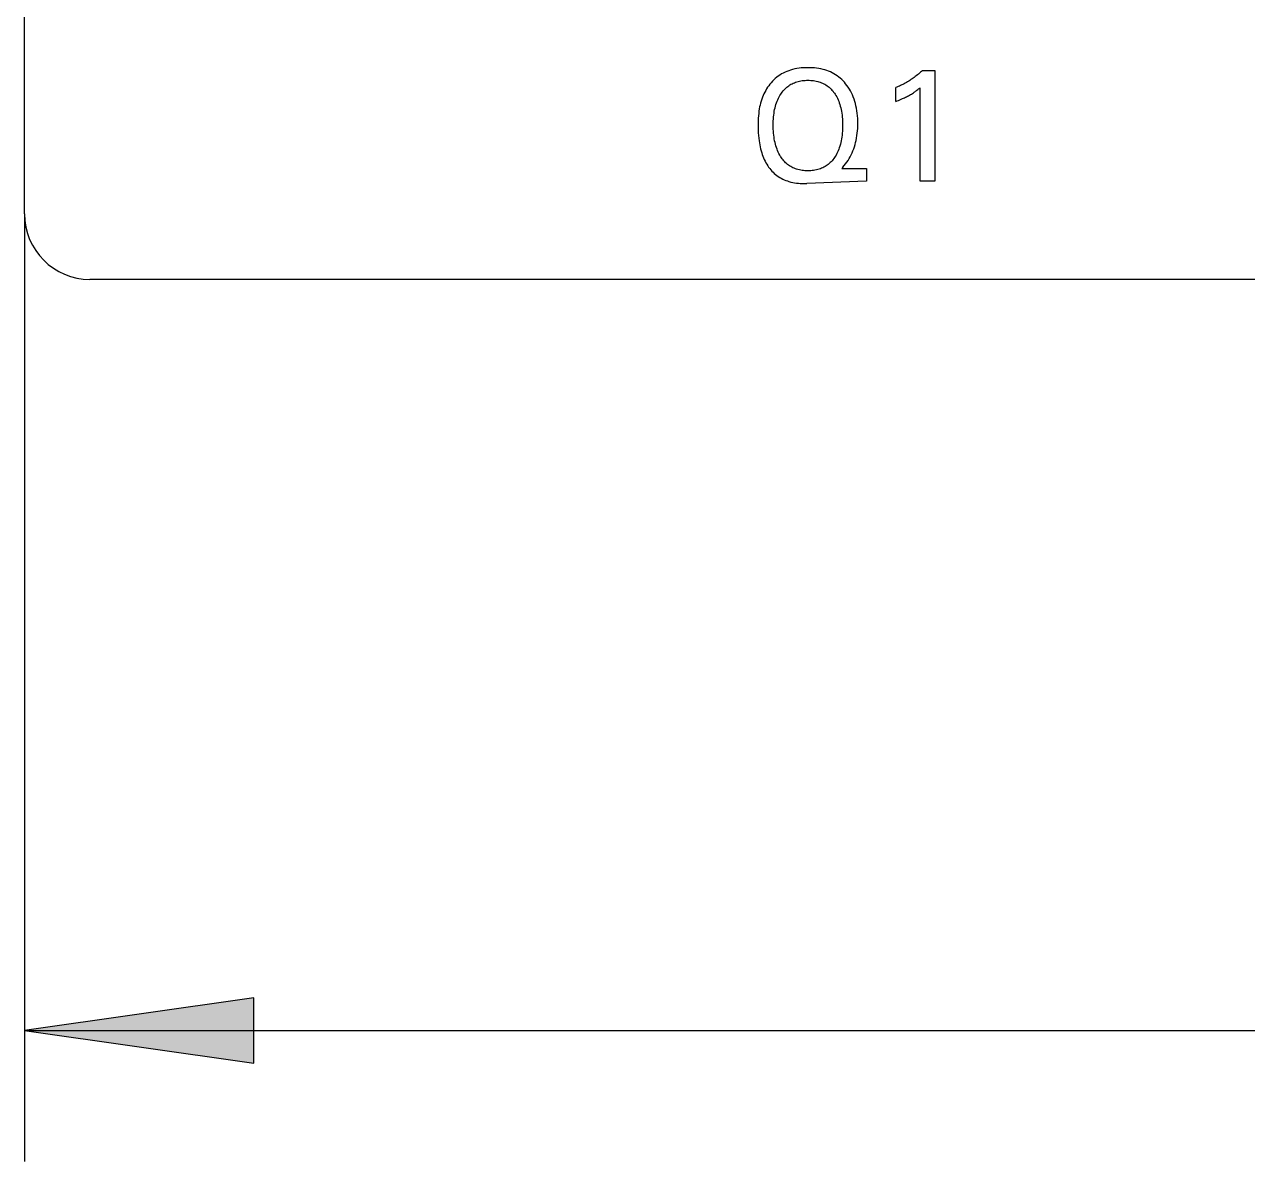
# Model space of a CAD drawing. Extents: x 0 to 420, y 0 to 297.
# Drawn here: x 136.8 to 155.47, y 150.21 to 167.57 of the extents above; entities that cross this region are included whole.
import ezdxf

# ---------------------------------------------------------------- set-up
doc = ezdxf.new("R2010")
doc.units = 0
doc.header["$LTSCALE"] = 23.1
doc.layers.get('0').update_dxf_attribs({"linetype": 'CONTINUOUS'})
doc.layers.add('10000_FRONT', color=7, linetype='CONTINUOUS')
doc.layers.add('10100_DIM_FRONT', color=7, linetype='CONTINUOUS')

msp = doc.modelspace()

# ---------------------------------------------------------------- linework, layer by layer
at = {"color": 7, "linetype": 'CONTINUOUS'}
for p, q in [((140.298, 152.705), (136.798, 152.205)), ((140.298, 151.705), (140.298, 152.705)), ((136.798, 152.205), (140.298, 151.705))]:
    msp.add_line(p, q, dxfattribs=at)
msp.add_solid([(136.798, 152.205), (140.298, 152.705), (140.298, 151.705)], dxfattribs=at)
at = {"layer": '10000_FRONT', "color": 7, "linetype": 'CONTINUOUS'}
for p, q in [((136.798, 164.673), (136.798, 252.673)), ((148.307, 166.777), (148.283, 166.759)), ((148.331, 166.794), (148.307, 166.777)), ((148.357, 166.81), (148.331, 166.794)), ((148.384, 166.824), (148.357, 166.81)), ((148.411, 166.838), (148.384, 166.824)), ((148.439, 166.85), (148.411, 166.838)), ((148.467, 166.86), (148.439, 166.85)), ((148.496, 166.87), (148.467, 166.86)), ((148.525, 166.878), (148.496, 166.87)), ((148.558, 166.886), (148.525, 166.878)), ((148.591, 166.893), (148.558, 166.886)), ((148.624, 166.898), (148.591, 166.893)), ((148.658, 166.902), (148.624, 166.898)), ((148.691, 166.904), (148.658, 166.902)), ((148.725, 166.906), (148.691, 166.904)), ((148.759, 166.906), (148.725, 166.906)), ((148.793, 166.906), (148.759, 166.906)), ((148.826, 166.904), (148.793, 166.906)), ((148.859, 166.902), (148.826, 166.904)), ((148.892, 166.898), (148.859, 166.902)), ((148.925, 166.893), (148.892, 166.898)), ((148.958, 166.887), (148.925, 166.893)), ((148.991, 166.879), (148.958, 166.887)), ((149.02, 166.871), (148.991, 166.879)), ((149.048, 166.862), (149.02, 166.871)), ((149.076, 166.851), (149.048, 166.862)), ((149.104, 166.84), (149.076, 166.851)), ((149.131, 166.827), (149.104, 166.84)), ((149.157, 166.813), (149.131, 166.827)), ((149.183, 166.797), (149.157, 166.813)), ((149.208, 166.781), (149.183, 166.797)), ((149.231, 166.763), (149.208, 166.781)), ((150.399, 166.77), (150.383, 166.757)), ((150.415, 166.782), (150.399, 166.77)), ((150.431, 166.795), (150.415, 166.782)), ((150.447, 166.808), (150.431, 166.795)), ((150.462, 166.821), (150.447, 166.808)), ((150.477, 166.835), (150.462, 166.821)), ((150.492, 166.849), (150.477, 166.835)), ((150.507, 166.863), (150.492, 166.849)), ((150.507, 166.863), (150.7, 166.863)), ((150.7, 166.863), (150.7, 165.173)), ((148.13, 166.584), (148.115, 166.559)), ((148.145, 166.607), (148.13, 166.584)), ((148.161, 166.631), (148.145, 166.607)), ((148.178, 166.653), (148.161, 166.631)), ((148.197, 166.676), (148.178, 166.653)), ((148.217, 166.698), (148.197, 166.676)), ((148.238, 166.72), (148.217, 166.698)), ((148.26, 166.74), (148.238, 166.72)), ((148.283, 166.759), (148.26, 166.74)), ((148.393, 166.565), (148.407, 166.58)), ((148.407, 166.58), (148.421, 166.594)), ((148.421, 166.594), (148.436, 166.607)), ((148.436, 166.607), (148.451, 166.619)), ((148.451, 166.619), (148.467, 166.631)), ((148.467, 166.631), (148.483, 166.642)), ((148.483, 166.642), (148.5, 166.652)), ((148.5, 166.652), (148.517, 166.661)), ((148.517, 166.661), (148.535, 166.669)), ((148.535, 166.669), (148.553, 166.677)), ((148.553, 166.677), (148.571, 166.684)), ((148.571, 166.684), (148.589, 166.69)), ((148.589, 166.69), (148.61, 166.696)), ((148.61, 166.696), (148.631, 166.701)), ((148.631, 166.701), (148.652, 166.705)), ((148.652, 166.705), (148.673, 166.708)), ((148.673, 166.708), (148.695, 166.711)), ((148.695, 166.711), (148.716, 166.712)), ((148.716, 166.712), (148.737, 166.713)), ((148.737, 166.713), (148.759, 166.714)), ((148.759, 166.714), (148.781, 166.713)), ((148.781, 166.713), (148.802, 166.712)), ((148.802, 166.712), (148.824, 166.711)), ((148.824, 166.711), (148.845, 166.708)), ((148.845, 166.708), (148.867, 166.705)), ((148.867, 166.705), (148.888, 166.701)), ((148.888, 166.701), (148.909, 166.696)), ((148.909, 166.696), (148.929, 166.69)), ((148.929, 166.69), (148.948, 166.684)), ((148.948, 166.684), (148.966, 166.677)), ((148.966, 166.677), (148.984, 166.669)), ((148.984, 166.669), (149.002, 166.661)), ((149.002, 166.661), (149.019, 166.652)), ((149.019, 166.652), (149.036, 166.642)), ((149.036, 166.642), (149.052, 166.631)), ((149.052, 166.631), (149.068, 166.619)), ((149.068, 166.619), (149.084, 166.607)), ((149.084, 166.607), (149.098, 166.594)), ((149.098, 166.594), (149.113, 166.58)), ((149.113, 166.58), (149.126, 166.565)), ((149.254, 166.745), (149.231, 166.763)), ((149.276, 166.725), (149.254, 166.745)), ((149.297, 166.704), (149.276, 166.725)), ((149.317, 166.683), (149.297, 166.704)), ((149.336, 166.661), (149.317, 166.683)), ((149.356, 166.635), (149.336, 166.661)), ((149.376, 166.608), (149.356, 166.635)), ((149.393, 166.58), (149.376, 166.608)), ((149.41, 166.551), (149.393, 166.58)), ((150.119, 166.609), (150.1, 166.602)), ((150.1, 166.39), (150.1, 166.602)), ((150.138, 166.617), (150.119, 166.609)), ((150.156, 166.625), (150.138, 166.617)), ((150.175, 166.633), (150.156, 166.625)), ((150.193, 166.642), (150.175, 166.633)), ((150.211, 166.651), (150.193, 166.642)), ((150.229, 166.661), (150.211, 166.651)), ((150.247, 166.67), (150.229, 166.661)), ((150.265, 166.68), (150.247, 166.67)), ((150.282, 166.69), (150.265, 166.68)), ((150.299, 166.701), (150.282, 166.69)), ((150.316, 166.712), (150.299, 166.701)), ((150.333, 166.723), (150.316, 166.712)), ((150.35, 166.734), (150.333, 166.723)), ((150.366, 166.746), (150.35, 166.734)), ((150.383, 166.757), (150.366, 166.746)), ((150.436, 166.571), (150.448, 166.581)), ((150.448, 166.581), (150.46, 166.59)), ((150.46, 166.59), (150.472, 166.6)), ((150.472, 165.173), (150.472, 166.6)), ((148.046, 166.396), (148.038, 166.366)), ((148.056, 166.425), (148.046, 166.396)), ((148.066, 166.454), (148.056, 166.425)), ((148.078, 166.483), (148.066, 166.454)), ((148.089, 166.509), (148.078, 166.483)), ((148.102, 166.534), (148.089, 166.509)), ((148.115, 166.559), (148.102, 166.534)), ((148.281, 166.371), (148.289, 166.393)), ((148.289, 166.393), (148.299, 166.416)), ((148.299, 166.416), (148.309, 166.438)), ((148.309, 166.438), (148.32, 166.46)), ((148.32, 166.46), (148.332, 166.481)), ((148.332, 166.481), (148.345, 166.502)), ((148.345, 166.502), (148.356, 166.518)), ((148.356, 166.518), (148.368, 166.534)), ((148.368, 166.534), (148.38, 166.55)), ((148.38, 166.55), (148.393, 166.565)), ((149.126, 166.565), (149.139, 166.55)), ((149.139, 166.55), (149.152, 166.534)), ((149.152, 166.534), (149.164, 166.518)), ((149.164, 166.518), (149.175, 166.502)), ((149.175, 166.502), (149.187, 166.481)), ((149.187, 166.481), (149.199, 166.46)), ((149.199, 166.46), (149.21, 166.438)), ((149.21, 166.438), (149.22, 166.416)), ((149.22, 166.416), (149.23, 166.393)), ((149.23, 166.393), (149.238, 166.371)), ((149.425, 166.522), (149.41, 166.551)), ((149.439, 166.492), (149.425, 166.522)), ((149.453, 166.459), (149.439, 166.492)), ((149.465, 166.426), (149.453, 166.459)), ((149.476, 166.392), (149.465, 166.426)), ((150.1, 166.39), (150.121, 166.398)), ((150.121, 166.398), (150.142, 166.406)), ((150.142, 166.406), (150.163, 166.415)), ((150.163, 166.415), (150.184, 166.424)), ((150.184, 166.424), (150.204, 166.433)), ((150.204, 166.433), (150.22, 166.44)), ((150.22, 166.44), (150.235, 166.447)), ((150.235, 166.447), (150.25, 166.455)), ((150.25, 166.455), (150.265, 166.462)), ((150.265, 166.462), (150.28, 166.47)), ((150.28, 166.47), (150.294, 166.478)), ((150.294, 166.478), (150.31, 166.486)), ((150.31, 166.486), (150.325, 166.495)), ((150.325, 166.495), (150.34, 166.504)), ((150.34, 166.504), (150.355, 166.514)), ((150.355, 166.514), (150.37, 166.523)), ((150.37, 166.523), (150.381, 166.53)), ((150.381, 166.53), (150.391, 166.538)), ((150.391, 166.538), (150.402, 166.545)), ((150.402, 166.545), (150.413, 166.554)), ((150.413, 166.554), (150.424, 166.562)), ((150.424, 166.562), (150.436, 166.571)), ((148.008, 166.207), (148.004, 166.172)), ((148.012, 166.241), (148.008, 166.207)), ((148.018, 166.276), (148.012, 166.241)), ((148.023, 166.306), (148.018, 166.276)), ((148.03, 166.336), (148.023, 166.306)), ((148.038, 166.366), (148.03, 166.336)), ((148.239, 166.183), (148.243, 166.213)), ((148.243, 166.213), (148.247, 166.24)), ((148.247, 166.24), (148.252, 166.267)), ((148.252, 166.267), (148.258, 166.293)), ((148.258, 166.293), (148.265, 166.319)), ((148.265, 166.319), (148.272, 166.345)), ((148.272, 166.345), (148.281, 166.371)), ((149.238, 166.371), (149.247, 166.345)), ((149.247, 166.345), (149.254, 166.319)), ((149.254, 166.319), (149.261, 166.293)), ((149.261, 166.293), (149.267, 166.267)), ((149.267, 166.267), (149.272, 166.24)), ((149.272, 166.24), (149.276, 166.213)), ((149.276, 166.213), (149.281, 166.183)), ((149.486, 166.358), (149.476, 166.392)), ((149.494, 166.323), (149.486, 166.358)), ((149.501, 166.288), (149.494, 166.323)), ((149.508, 166.249), (149.501, 166.288)), ((149.513, 166.209), (149.508, 166.249)), ((149.517, 166.17), (149.513, 166.209)), ((147.999, 166.103), (147.998, 166.068)), ((147.998, 166.068), (147.998, 166.033)), ((147.998, 166.033), (147.998, 165.992)), ((148.001, 166.137), (147.999, 166.103)), ((148.004, 166.172), (148.001, 166.137)), ((148.23, 166.061), (148.231, 166.092)), ((148.23, 166.03), (148.23, 166.061)), ((148.23, 165.999), (148.23, 166.03)), ((148.231, 166.092), (148.233, 166.122)), ((148.233, 166.122), (148.236, 166.153)), ((148.236, 166.153), (148.239, 166.183)), ((149.281, 166.183), (149.284, 166.153)), ((149.284, 166.153), (149.286, 166.122)), ((149.286, 166.122), (149.288, 166.092)), ((149.288, 166.092), (149.289, 166.061)), ((149.289, 166.061), (149.289, 166.03)), ((149.289, 166.03), (149.289, 165.999)), ((149.52, 166.13), (149.517, 166.17)), ((149.521, 166.09), (149.52, 166.13)), ((149.522, 166.05), (149.521, 166.09)), ((149.521, 166.013), (149.522, 166.05)), ((147.998, 165.992), (147.999, 165.951)), ((147.999, 165.951), (148.001, 165.91)), ((148.001, 165.91), (148.004, 165.869)), ((148.004, 165.869), (148.009, 165.828)), ((148.231, 165.968), (148.23, 165.999)), ((148.233, 165.937), (148.231, 165.968)), ((148.235, 165.906), (148.233, 165.937)), ((148.239, 165.875), (148.235, 165.906)), ((148.243, 165.844), (148.239, 165.875)), ((148.247, 165.817), (148.243, 165.844)), ((149.277, 165.844), (149.272, 165.817)), ((149.281, 165.875), (149.277, 165.844)), ((149.284, 165.906), (149.281, 165.875)), ((149.286, 165.937), (149.284, 165.906)), ((149.288, 165.968), (149.286, 165.937)), ((149.289, 165.999), (149.288, 165.968)), ((149.503, 165.831), (149.509, 165.868)), ((149.509, 165.868), (149.514, 165.904)), ((149.514, 165.904), (149.517, 165.94)), ((149.517, 165.94), (149.52, 165.977)), ((149.52, 165.977), (149.521, 166.013)), ((148.009, 165.828), (148.014, 165.787)), ((148.014, 165.787), (148.019, 165.757)), ((148.019, 165.757), (148.024, 165.727)), ((148.024, 165.727), (148.03, 165.697)), ((148.03, 165.697), (148.037, 165.667)), ((148.037, 165.667), (148.045, 165.637)), ((148.252, 165.79), (148.247, 165.817)), ((148.258, 165.764), (148.252, 165.79)), ((148.264, 165.737), (148.258, 165.764)), ((148.272, 165.711), (148.264, 165.737)), ((148.28, 165.685), (148.272, 165.711)), ((148.288, 165.661), (148.28, 165.685)), ((148.297, 165.639), (148.288, 165.661)), ((149.231, 165.661), (149.222, 165.638)), ((149.239, 165.684), (149.231, 165.661)), ((149.248, 165.71), (149.239, 165.684)), ((149.255, 165.736), (149.248, 165.71)), ((149.262, 165.763), (149.255, 165.736)), ((149.267, 165.79), (149.262, 165.763)), ((149.272, 165.817), (149.267, 165.79)), ((149.448, 165.635), (149.46, 165.667)), ((149.46, 165.667), (149.471, 165.698)), ((149.471, 165.698), (149.48, 165.731)), ((149.48, 165.731), (149.489, 165.763)), ((149.489, 165.763), (149.496, 165.796)), ((149.496, 165.796), (149.503, 165.831)), ((148.045, 165.637), (148.054, 165.608)), ((148.054, 165.608), (148.063, 165.579)), ((148.063, 165.579), (148.073, 165.553)), ((148.073, 165.553), (148.083, 165.528)), ((148.083, 165.528), (148.094, 165.504)), ((148.094, 165.504), (148.105, 165.479)), ((148.105, 165.479), (148.118, 165.455)), ((148.307, 165.616), (148.297, 165.639)), ((148.318, 165.594), (148.307, 165.616)), ((148.33, 165.572), (148.318, 165.594)), ((148.342, 165.551), (148.33, 165.572)), ((148.346, 165.545), (148.342, 165.551)), ((148.356, 165.529), (148.346, 165.545)), ((148.368, 165.513), (148.356, 165.529)), ((148.38, 165.498), (148.368, 165.513)), ((148.392, 165.483), (148.38, 165.498)), ((148.405, 165.469), (148.392, 165.483)), ((148.419, 165.455), (148.405, 165.469)), ((149.115, 165.47), (149.101, 165.456)), ((149.129, 165.485), (149.115, 165.47)), ((149.142, 165.501), (149.129, 165.485)), ((149.154, 165.517), (149.142, 165.501)), ((149.166, 165.534), (149.154, 165.517)), ((149.177, 165.551), (149.166, 165.534)), ((149.19, 165.572), (149.177, 165.551)), ((149.201, 165.594), (149.19, 165.572)), ((149.212, 165.616), (149.201, 165.594)), ((149.222, 165.638), (149.212, 165.616)), ((149.335, 165.436), (149.354, 165.462)), ((149.354, 165.462), (149.372, 165.489)), ((149.372, 165.489), (149.389, 165.517)), ((149.389, 165.517), (149.406, 165.545)), ((149.406, 165.545), (149.42, 165.574)), ((149.42, 165.574), (149.435, 165.605)), ((149.435, 165.605), (149.448, 165.635)), ((148.118, 165.455), (148.131, 165.432)), ((148.131, 165.432), (148.146, 165.409)), ((148.146, 165.409), (148.16, 165.387)), ((148.16, 165.387), (148.176, 165.367)), ((148.176, 165.367), (148.192, 165.347)), ((148.192, 165.347), (148.209, 165.327)), ((148.209, 165.327), (148.227, 165.309)), ((148.227, 165.309), (148.246, 165.291)), ((148.246, 165.291), (148.266, 165.274)), ((148.266, 165.274), (148.286, 165.258)), ((148.434, 165.442), (148.419, 165.455)), ((148.448, 165.429), (148.434, 165.442)), ((148.464, 165.417), (148.448, 165.429)), ((148.48, 165.406), (148.464, 165.417)), ((148.497, 165.396), (148.48, 165.406)), ((148.515, 165.386), (148.497, 165.396)), ((148.532, 165.378), (148.515, 165.386)), ((148.55, 165.37), (148.532, 165.378)), ((148.569, 165.362), (148.55, 165.37)), ((148.587, 165.356), (148.569, 165.362)), ((148.608, 165.35), (148.587, 165.356)), ((148.629, 165.345), (148.608, 165.35)), ((148.651, 165.341), (148.629, 165.345)), ((148.672, 165.337), (148.651, 165.341)), ((148.694, 165.335), (148.672, 165.337)), ((148.715, 165.333), (148.694, 165.335)), ((148.737, 165.332), (148.715, 165.333)), ((148.759, 165.332), (148.737, 165.332)), ((148.781, 165.332), (148.759, 165.332)), ((148.803, 165.333), (148.781, 165.332)), ((148.824, 165.335), (148.803, 165.333)), ((148.846, 165.337), (148.824, 165.335)), ((148.867, 165.341), (148.846, 165.337)), ((148.889, 165.345), (148.867, 165.341)), ((148.91, 165.35), (148.889, 165.345)), ((148.931, 165.356), (148.91, 165.35)), ((148.95, 165.362), (148.931, 165.356)), ((148.968, 165.37), (148.95, 165.362)), ((148.986, 165.378), (148.968, 165.37)), ((149.004, 165.386), (148.986, 165.378)), ((149.021, 165.396), (149.004, 165.386)), ((149.038, 165.406), (149.021, 165.396)), ((149.054, 165.417), (149.038, 165.406)), ((149.07, 165.429), (149.054, 165.417)), ((149.086, 165.442), (149.07, 165.429)), ((149.101, 165.456), (149.086, 165.442)), ((149.294, 165.386), (149.276, 165.365)), ((149.276, 165.365), (149.652, 165.365)), ((149.294, 165.386), (149.315, 165.411)), ((149.315, 165.411), (149.335, 165.436)), ((149.652, 165.365), (149.652, 165.173)), ((148.286, 165.258), (148.307, 165.243)), ((148.307, 165.243), (148.329, 165.23)), ((148.329, 165.23), (148.352, 165.217)), ((148.352, 165.217), (148.375, 165.205)), ((148.375, 165.205), (148.398, 165.194)), ((148.398, 165.194), (148.422, 165.184)), ((148.422, 165.184), (148.447, 165.176)), ((148.447, 165.176), (148.471, 165.168)), ((148.471, 165.168), (148.499, 165.16)), ((148.499, 165.16), (148.528, 165.154)), ((148.528, 165.154), (148.556, 165.149)), ((148.556, 165.149), (148.585, 165.145)), ((148.585, 165.145), (148.614, 165.142)), ((148.614, 165.142), (148.643, 165.139)), ((148.643, 165.139), (148.672, 165.138)), ((148.672, 165.138), (148.701, 165.138)), ((148.701, 165.138), (148.723, 165.138)), ((148.723, 165.138), (148.742, 165.138)), ((149.652, 165.173), (148.742, 165.138)), ((150.7, 165.173), (150.472, 165.173)), ((207.298, 163.673), (137.798, 163.673))]:
    msp.add_line(p, q, dxfattribs=at)
msp.add_arc((137.798, 164.673), 1, 180, 270, dxfattribs=at)
at = {"layer": '10100_DIM_FRONT', "color": 7, "linetype": 'CONTINUOUS'}
for p, q in [((136.798, 164.673), (136.798, 150.205)), ((136.798, 152.205), (208.298, 152.205))]:
    msp.add_line(p, q, dxfattribs=at)

doc.saveas('drawing.dxf')
